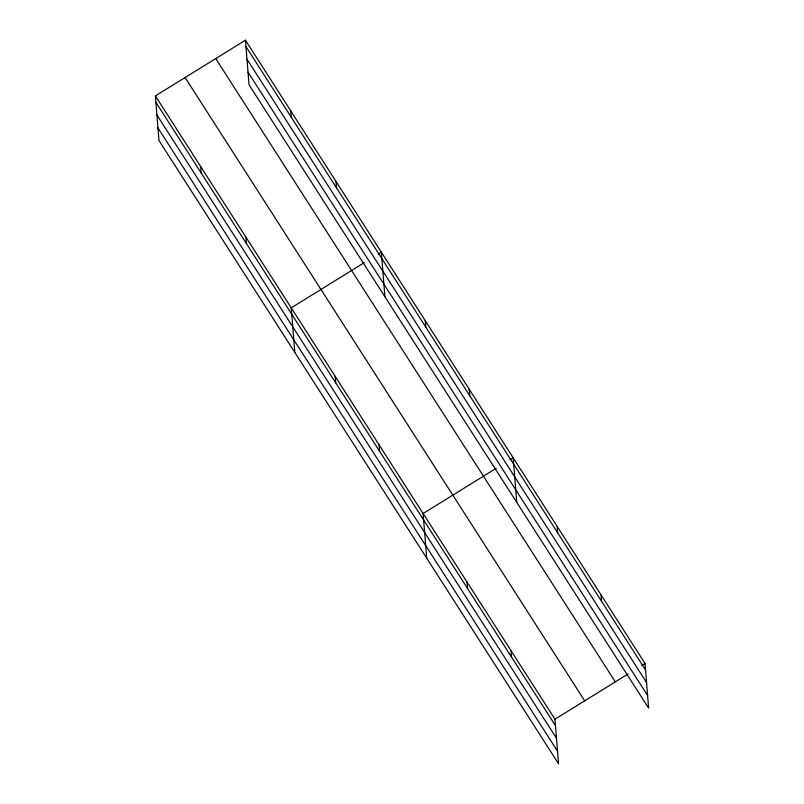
<?xml version="1.0" encoding="UTF-8"?>
<svg xmlns="http://www.w3.org/2000/svg" width="804" height="804" viewBox="0 0 804 804"><rect width="100%" height="100%" fill="white"/><g stroke="black" fill="none" stroke-linecap="round" stroke-linejoin="round"><path stroke-width="1.21" d="M155.383 95.917L554.961 719.208L558.549 763.8L158.971 140.509L155.383 95.917L245.451 40.2L645.029 663.491L648.617 708.083L249.039 84.792L245.451 40.2M364.323 262.627L291.239 307.842L294.827 352.433M378.121 254.084L381.307 252.114L384.895 296.716M496.189 468.31L423.095 513.525L426.683 558.117M509.987 459.767L513.173 457.798L516.761 502.399M554.961 719.208L628.045 673.993M641.843 665.461L645.029 663.491M245.974 46.642L645.542 669.923M246.989 59.225L646.557 682.516M248.024 72.199L647.602 695.49M215.733 58.591L615.301 681.872M185.111 77.536L584.679 700.817M155.906 102.359L555.474 725.64M156.911 114.952L556.489 738.233M157.956 127.926L557.534 751.207M601.07 594.92L601.593 601.362M557.122 526.359L557.644 532.801M511.002 650.647L511.525 657.079M469.214 389.236L469.737 395.679M467.054 582.086L467.566 588.518M425.266 320.675L425.778 327.117M379.146 444.964L379.669 451.396M336.022 181.483L336.544 187.915M335.198 376.403L335.71 382.835M290.736 110.841L291.259 117.273M245.954 237.2L246.476 243.632M200.668 166.559L201.191 173.001"/></g></svg>
